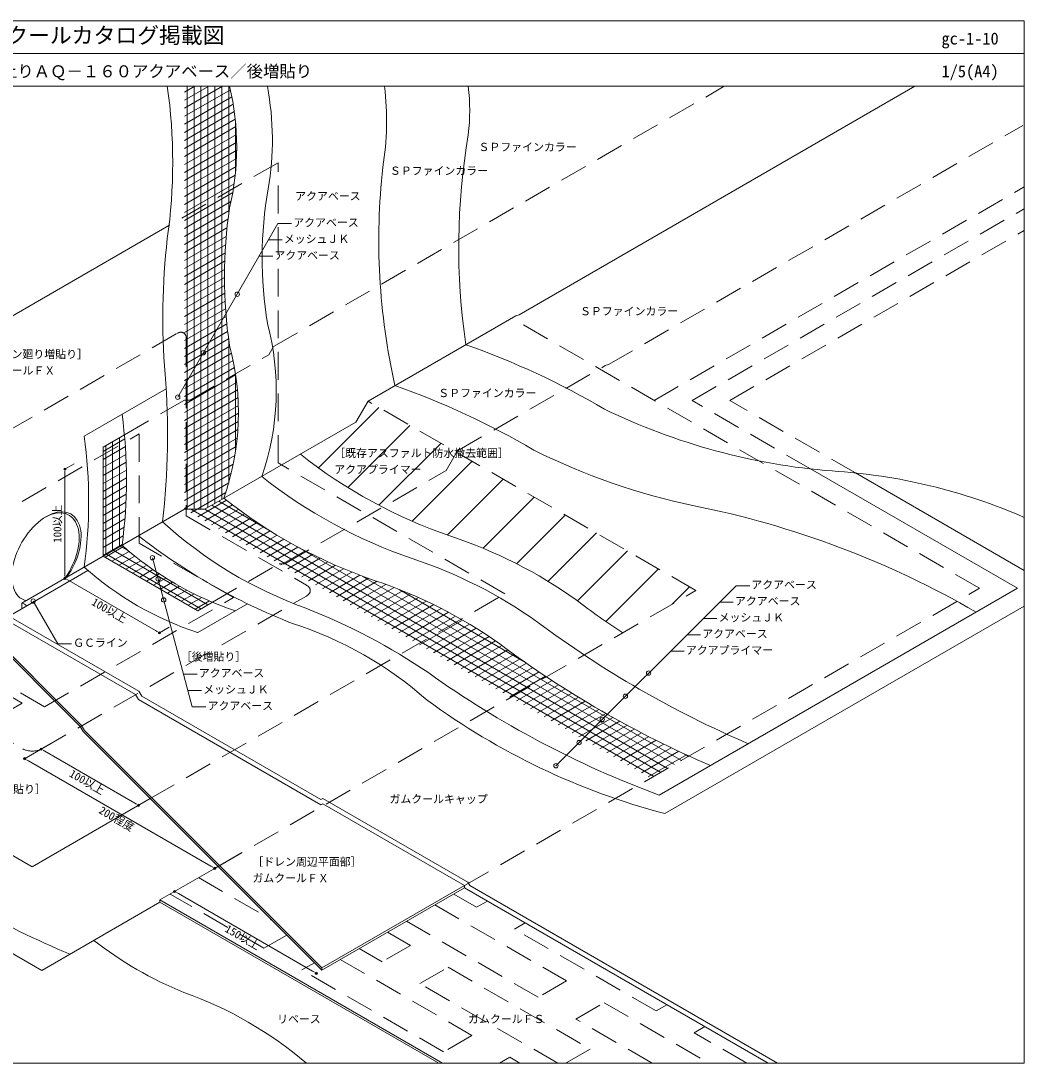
# Model space of a CAD drawing. Units: millimetres, scale not verified. Extents: x -690 to 690, y -477 to 478.
# Drawn here: x -229 to 690, y -477 to 478 of the extents above; entities that cross this region are included whole.
import ezdxf
from ezdxf.enums import TextEntityAlignment as Align

# ---------------------------------------------------------------- set-up
doc = ezdxf.new("R2010")
doc.units = ezdxf.units.MM
doc.header["$LTSCALE"] = 2
doc.linetypes.add('USER1', pattern=[19.05, 12.7, -6.35])
for name, color, linetype, lineweight in [('0-0_0', 7, 'Continuous', 9), ('0-1_WAKU', 7, 'Continuous', 18), ('0-2_KUTAI', 3, 'USER1', 18), ('0-3_BOUSUI', 1, 'Continuous', 18), ('0-4_MOJI', 7, 'Continuous', 18), ('0-5_HATCH', 9, 'Continuous', 18), ('0-6_KANAMONO', 4, 'Continuous', 18), ('0-7_bousui2', 7, 'USER1', 9), ('0-8_sunpo', 7, 'Continuous', 18)]:
    doc.layers.add(name, color=color, linetype=linetype, lineweight=lineweight)
doc.styles.add('ＭＳ ゴシック', font='')
doc.styles.get('ＭＳ ゴシック').set_extended_font_data('MS Gothic')

# ---------------------------------------------------------------- blocks, each defined once
blk = doc.blocks.new('_Dot')
at = {"layer": '0-0_0'}
for p, q in [((-0.5, 0), (-1, 0)), ((0.25, 0), (-0.25, 0))]:
    blk.add_line(p, q, dxfattribs=at)
blk.add_circle((0, 0), 0.25, dxfattribs=at)

msp = doc.modelspace()

# ---------------------------------------------------------------- linework, layer by layer
at = {"layer": '0-0_0', "lineweight": 18}
msp.add_line((-689.979, 447.511), (690.021, 447.511), dxfattribs=at)
at = {"layer": '0-1_WAKU'}
for points in [[(-689.979, -477.489), (690.021, -477.489), (690.021, 477.511), (-689.979, 477.511)], [(690.021, 417.511), (-689.979, 417.511), (-689.979, 477.511), (690.021, 477.511)], [(-689.979, -477.489), (690.021, -477.489), (690.021, 477.511), (-689.979, 477.511)]]:
    msp.add_lwpolyline(points, close=True, dxfattribs=at)
at = {"layer": '0-2_KUTAI'}
for p, q in [((-294.079, -0.989), (-120.874, 99.011)), ((-207.477, -150.989), (-34.272, -50.989)), ((-207.477, -150.989), (-294.079, -100.989))]:
    msp.add_line(p, q, dxfattribs=at)
for points in [[(-294.079, -0.989), (-120.874, 99.011), (-120.874, -0.989)], [(-207.477, -150.989), (-34.272, -50.989), (-120.874, -0.989)]]:
    msp.add_lwpolyline(points, dxfattribs=at)
at = {"layer": '0-3_BOUSUI'}
for p, q in [((-96.004, 140.369), (-171.092, 97.018)), ((690.021, -25.981), (535.375, 63.304)), ((-261.579, -80.225), (-167.659, -26)), ((-228.345, -61.037), (-228.345, -56.037)), ((-67.168, -82.982), (-21.455, -56.59)), ((360.886, -248.845), (690.021, -58.818)), ((-513.184, -217.489), (-210.075, -392.489)), ((-101.822, -327.989), (-48.501, -297.205)), ((46.595, -392.301), (177.275, -316.853)), ((-101.822, -329.989), (-210.075, -392.489)), ((-101.822, -329.989), (153.656, -477.489))]:
    msp.add_line(p, q, dxfattribs=at)
for points in [[(224.196, 207.189), (227.268, 208.189), (589.823, 417.511)], [(-110.631, -235.075), (-218.735, -297.489), (-314.785, -242.035), (-290.883, -152.834), (-273.864, -89.318), (-273.864, 82.682), (-276.462, 87.182), (-276.462, 184.182), (-93.437, 289.851)], [(-228.345, -56.037), (-79.197, 30.073), (-60.454, 30.073), (77.838, 109.916), (88.9, 129.076), (224.196, 207.189)], [(355.693, -231.843), (683.818, -42.4), (494.419, 66.95)], [(-240.149, -67.853), (-240.149, -72.853), (-124.102, -139.853), (-121.504, -144.353), (45.639, -240.853), (47.371, -239.853), (177.275, -314.853), (177.275, -316.853), (455.506, -477.489)], [(-240.149, -67.853), (-120.932, -136.683), (-118.334, -141.183), (45.639, -235.853), (47.371, -234.853), (180.445, -311.683), (182.177, -314.683), (464.166, -477.489)], [(-261.579, -80.225), (-261.579, -82.225), (-174.724, -169.08), (-172.126, -173.58), (46.595, -392.301)], [(-261.579, -80.225), (-173.593, -168.211), (-170.995, -172.711), (46.595, -390.301)], [(46.595, -392.301), (46.595, -390.301), (177.275, -314.853)], [(-101.822, -329.989), (-101.822, -327.989), (157.12, -477.489)]]:
    msp.add_lwpolyline(points, dxfattribs=at)
for centre, radius, start, end in [((-587.752, 347.766), 497.696, 351.94438, 8.05562), ((-268.834, 361.817), 237.498, 346.43762, 13.56238), ((-260.231, 368.716), 261.506, 350.06762, 10.75386), ((-161.017, 386.169), 266.908, 350.78638, 6.74355), ((-4.988, 395.359), 187.084, 353.19996, 6.80004), ((786.671, 269.823), 614.649, 170.31672, 188.32697), ((705.683, 276.531), 606.935, 173.67147, 192.67975), ((370.316, 259.802), 378.379, 170.29146, 189.08419), ((379.503, 243.092), 422.193, 171.41401, 188.58599), ((539.35, 205.742), 638.422, 173.49916, 184.67714), ((-232.199, 138.433), 237.034, 340.69562, 15.06986), ((-266.84, 118.433), 237.034, 340.69562, 15.06986), ((-62.642, -504.624), 726.614, 59.5426, 70.61747), ((-782.989, 98.472), 688.262, 353.31982, 4.60119), ((-127.594, -542.124), 726.614, 59.5426, 70.61747), ((-577.635, 57.018), 445.246, 352.25543, 7.74457), ((559.349, 643.283), 579.979, 244.06307, 265.52296), ((-612.276, 37.018), 445.246, 352.25543, 7.74457), ((315.084, 444.638), 464.38, 231.64056, 251.105), ((512.82, 630.882), 610.633, 243.53866, 258.18709), ((279.698, 424.208), 464.38, 231.64056, 251.105), ((481.637, -454.471), 520.556, 66.40231, 86.42716), ((245.057, 404.208), 464.38, 231.64056, 251.105), ((221.561, -799.061), 848.685, 59.9857, 78.70309), ((165.304, 309.977), 393.803, 227.76477, 250.20326), ((223.984, 449.498), 562.463, 232.10325, 248.70583), ((28.676, -405.848), 433.048, 54.5945, 71.69285), ((59.553, 216.507), 294.267, 228.23508, 251.76492), ((-6.709, -426.278), 433.048, 54.5945, 71.69285), ((24.912, 196.507), 294.267, 228.23508, 251.76492), ((-41.35, -446.278), 433.048, 54.5945, 71.69285), ((-229.317, -62.722), 6.755, 38.27902, 81.72098), ((610.642, 369.721), 536.846, 231.92421, 237.51384), ((-182.379, -603.487), 583.7, 55.93002, 68.45976), ((-87.977, -406.891), 349.342, 48.6127, 72.0438), ((811.967, 687.209), 949.091, 233.25593, 246.74407), ((777.326, 667.209), 949.091, 233.25593, 246.74407), ((663.17, 603.404), 890.045, 234.36509, 249.78998), ((524.467, 373.899), 643.87, 233.66709, 255.28218), ((93.986, 303.607), 735.677, 232.02878, 247.79064), ((52.163, -88.547), 349.966, 232.17729, 247.82271), ((-200.033, -750.364), 358.457, 49.57427, 70.42573)]:
    msp.add_arc(centre, radius, start, end, dxfattribs=at)
for centre, end_param in [((-205.745, -13.289), 6.4406858), ((-207.477, -14.289), 3.8997395)]:
    msp.add_ellipse(centre, major_axis=(-22.474, -38.926), ratio=0.57735, start_param=1.4132958, end_param=end_param, dxfattribs=at)
at = {"layer": '0-4_MOJI'}
for p, q in [((-85.44, 132.704), (6.396, 291.769)), ((18.896, 291.769), (6.396, 291.769)), ((10.236, 276.769), (-2.264, 276.769)), ((1.575, 261.769), (-10.925, 261.769)), ((-108.664, -14.445), (-72.08, -150.981)), ((261.085, -204.998), (426.069, -40.015)), ((438.569, -40.015), (426.069, -40.015)), ((-217.846, -54.094), (-195.264, -93.206)), ((423.569, -55.015), (411.069, -55.015)), ((408.569, -70.015), (396.069, -70.015)), ((393.569, -85.015), (381.069, -85.015)), ((-182.764, -93.206), (-195.264, -93.206)), ((378.569, -100.015), (366.069, -100.015)), ((-67.618, -120.981), (-80.118, -120.981)), ((-63.599, -135.981), (-76.099, -135.981)), ((-59.58, -150.981), (-72.08, -150.981))]:
    msp.add_line(p, q, dxfattribs=at)
for centre in [(-30.965, 227.059), (-61.953, 173.386), (-85.44, 132.704), (-108.664, -14.445), (-103.488, -33.764), (-217.846, -54.094), (-98.312, -53.082), (345.938, -120.145), (324.725, -141.359), (303.512, -162.572), (282.299, -183.785), (261.085, -204.998)]:
    msp.add_circle(centre, 2, dxfattribs=at)
at = {"layer": '0-5_HATCH'}
for p, q in [((-79.197, 412.024), (-69.693, 417.511)), ((-79.197, 404.691), (-56.993, 417.511)), ((-79.197, 397.359), (-44.293, 417.511)), ((-79.197, 390.026), (-37.201, 414.273)), ((-76.829, 30.073), (-76.829, 417.511)), ((-70.479, 30.073), (-70.479, 417.511)), ((-64.129, 30.073), (-64.129, 417.511)), ((-57.779, 31.618), (-57.779, 417.511)), ((-51.429, 35.284), (-51.429, 417.511)), ((-45.079, 38.95), (-45.079, 417.511)), ((-38.729, 300.79), (-38.729, 417.511)), ((-79.197, 382.694), (-35.818, 407.739)), ((-79.197, 375.362), (-34.608, 401.105)), ((-79.197, 368.029), (-33.577, 394.368)), ((-79.197, 360.697), (-32.731, 387.524)), ((-32.379, 339.583), (-32.379, 384.05)), ((-79.197, 353.365), (-32.077, 380.57)), ((-79.197, 346.032), (-31.623, 373.499)), ((-79.197, 338.7), (-31.378, 366.308)), ((-79.197, 331.368), (-31.352, 358.991)), ((-79.197, 324.035), (-31.558, 351.54)), ((-79.197, 316.703), (-32.009, 343.947)), ((-79.197, 309.371), (-32.721, 336.204)), ((-79.197, 302.038), (-33.713, 328.299)), ((-79.197, 294.706), (-35.007, 320.219)), ((-79.197, 287.374), (-36.63, 311.95)), ((-79.197, 280.041), (-38.326, 303.638)), ((-79.197, 272.709), (-39.401, 295.685)), ((-79.197, 265.377), (-40.313, 287.826)), ((-79.197, 258.044), (-41.068, 280.058)), ((-79.197, 250.712), (-41.673, 272.377)), ((-79.197, 243.38), (-42.132, 264.779)), ((-79.197, 236.047), (-42.452, 257.262)), ((-79.197, 228.715), (-42.636, 249.823)), ((-79.197, 221.382), (-42.689, 242.46)), ((-79.197, 214.05), (-42.615, 235.171)), ((-79.197, 206.718), (-42.418, 227.952)), ((-79.197, 199.385), (-42.101, 220.803)), ((-79.197, 192.053), (-41.667, 213.721)), ((-79.197, 184.721), (-41.119, 206.705)), ((-79.197, 177.388), (-40.46, 199.754)), ((-79.197, 170.056), (-39.691, 192.865)), ((-79.197, 162.724), (-38.817, 186.037)), ((-38.729, 54.012), (-38.729, 185.394)), ((-79.197, 155.391), (-37.759, 179.316)), ((-79.197, 148.059), (-36.152, 172.911)), ((-79.197, 140.727), (-34.713, 166.41)), ((-79.197, 133.394), (-33.446, 159.809)), ((-79.197, 126.062), (-32.356, 153.106)), ((-32.379, 83.609), (-32.379, 153.257)), ((-79.197, 118.73), (-31.45, 146.297)), ((-79.197, 111.397), (-30.734, 139.378)), ((-79.197, 104.065), (-30.215, 132.345)), ((-79.197, 96.733), (-29.903, 125.193)), ((-79.197, 89.4), (-29.807, 117.916)), ((43.474, 67.973), (98.839, 123.338)), ((-79.197, 82.068), (-29.939, 110.507)), ((70.371, 49.968), (127.306, 106.903)), ((-138.702, -4.282), (-138.702, 95.718)), ((-79.197, 74.736), (-30.312, 102.959)), ((-153.771, 83.007), (-133.965, 94.442)), ((-153.771, 75.674), (-133.428, 87.419)), ((-151.402, -11.615), (-151.402, 88.385)), ((-145.052, -7.949), (-145.052, 92.051)), ((-79.197, 67.403), (-30.942, 95.264)), ((-79.197, 60.071), (-31.846, 87.409)), ((98.934, 33.63), (155.772, 90.468)), ((-153.771, 68.342), (-133, 80.334)), ((-79.197, 52.738), (-33.045, 79.384)), ((-153.771, 61.01), (-132.683, 73.185)), ((-79.197, 45.406), (-34.565, 71.174)), ((129.263, 19.057), (184.238, 74.033)), ((-153.771, 53.677), (-132.479, 65.97)), ((-153.771, 46.345), (-132.392, 58.688)), ((-79.197, 38.074), (-36.437, 62.761)), ((161.498, 6.392), (212.704, 57.598)), ((-153.771, 39.013), (-132.426, 51.337)), ((-79.197, 30.741), (-38.697, 54.124)), ((-153.771, 31.68), (-132.582, 43.914)), ((-67.655, 30.073), (-41.391, 45.236)), ((-67.076, 23.075), (-40.805, 38.242)), ((194.289, -5.719), (241.171, 41.163)), ((-153.771, 24.348), (-132.866, 36.417)), ((-153.771, 17.016), (-133.281, 28.845)), ((-73.426, 26.741), (-67.655, 30.073)), ((350.701, -214.725), (-73.302, 30.073)), ((-60.726, 19.409), (-35.36, 34.054)), ((357.051, -211.059), (-60.602, 30.073)), ((-54.376, 15.742), (-29.819, 29.92)), ((363.401, -207.393), (-54.178, 33.696)), ((0.078, 9.704), (-47.828, 37.363)), ((-153.771, 9.683), (-133.833, 21.195)), ((-48.026, 12.076), (-24.18, 25.844)), ((-41.676, 8.41), (-18.441, 21.825)), ((225.034, -19.876), (269.637, 24.728)), ((-153.771, 2.351), (-134.525, 13.463)), ((-35.326, 4.744), (-12.6, 17.865)), ((-28.976, 1.078), (-6.655, 13.965)), ((-22.626, -2.588), (-0.602, 10.127)), ((-153.771, -4.981), (-135.363, 5.647)), ((-16.276, -6.255), (5.56, 6.352)), ((-9.926, -9.921), (11.834, 2.642)), ((253.859, -35.951), (298.103, 8.293)), ((-153.771, -12.314), (-136.353, -2.257)), ((-152.052, -13.974), (-135.096, -4.185)), ((-145.702, -17.641), (-130.001, -8.575)), ((-57.871, -57.614), (-144.473, -7.614)), ((-129.766, -8.773), (-138.123, -3.948)), ((-3.576, -13.587), (18.223, -1.001)), ((2.774, -17.253), (24.731, -4.576)), ((9.124, -20.919), (31.361, -8.081)), ((369.751, -203.727), (25.896, -5.202)), ((280.837, -53.875), (326.569, -8.142)), ((-64.221, -61.28), (-150.823, -11.28)), ((-139.352, -21.307), (-124.764, -12.884)), ((-133.002, -24.973), (-119.38, -17.108)), ((15.474, -24.585), (38.116, -11.513)), ((21.824, -28.252), (45.002, -14.87)), ((28.174, -31.918), (52.022, -18.149)), ((-126.652, -28.639), (-113.845, -21.245)), ((-120.302, -32.305), (-108.155, -25.292)), ((34.524, -35.584), (59.181, -21.348)), ((40.874, -39.25), (66.484, -24.464)), ((47.224, -42.916), (73.937, -27.493)), ((306.768, -72.845), (355.036, -24.577)), ((-113.952, -35.971), (-102.305, -29.247)), ((-107.602, -39.638), (-96.288, -33.106)), ((-101.252, -43.304), (-90.099, -36.865)), ((53.574, -46.582), (81.546, -30.433)), ((59.924, -50.249), (89.318, -33.278)), ((66.274, -53.915), (97.274, -36.017)), ((376.101, -200.061), (83.67, -31.226)), ((-94.902, -46.97), (-83.731, -40.52)), ((-88.552, -50.636), (-77.174, -44.067)), ((-82.202, -54.302), (-70.421, -47.5)), ((72.624, -57.581), (105.192, -38.778)), ((78.974, -61.247), (112.928, -41.643)), ((85.324, -64.913), (120.492, -44.609)), ((91.674, -68.58), (127.891, -47.67)), ((231.657, -109.333), (117.452, -43.397)), ((367.472, -57.043), (383.502, -41.012)), ((-75.852, -57.969), (-63.461, -50.814)), ((-69.502, -61.635), (-56.282, -54.002)), ((98.024, -72.246), (135.131, -50.822)), ((104.374, -75.912), (142.219, -54.062)), ((110.724, -79.578), (149.161, -57.387)), ((117.074, -83.244), (155.961, -60.792)), ((123.424, -86.91), (162.626, -64.277)), ((129.774, -90.577), (169.159, -67.838)), ((136.124, -94.243), (175.564, -71.472)), ((142.474, -97.909), (181.845, -75.178)), ((148.824, -101.575), (188.005, -78.954)), ((155.174, -105.241), (194.048, -82.797)), ((161.524, -108.907), (199.977, -86.706)), ((167.874, -112.574), (205.795, -90.68)), ((174.224, -116.24), (211.46, -94.742)), ((180.574, -119.906), (217.039, -98.853)), ((186.924, -123.572), (222.665, -102.937)), ((193.274, -127.238), (228.341, -106.993)), ((199.624, -130.904), (234.065, -111.02)), ((205.974, -134.571), (239.839, -115.019)), ((212.324, -138.237), (245.662, -118.989)), ((218.674, -141.903), (251.537, -122.93)), ((225.024, -145.569), (257.462, -126.841)), ((231.374, -149.235), (263.44, -130.722)), ((237.724, -152.902), (269.469, -134.573)), ((244.074, -156.568), (275.552, -138.394)), ((250.424, -160.234), (281.688, -142.183)), ((256.774, -163.9), (287.878, -145.942)), ((263.124, -167.566), (294.124, -149.668)), ((269.474, -171.232), (300.425, -153.363)), ((275.824, -174.899), (306.782, -157.025)), ((282.174, -178.565), (313.196, -160.654)), ((288.524, -182.231), (319.669, -164.249)), ((294.874, -185.897), (326.2, -167.811)), ((301.224, -189.563), (332.791, -171.338)), ((307.574, -193.229), (339.442, -174.83)), ((313.924, -196.896), (346.154, -178.287)), ((320.274, -200.562), (352.929, -181.708)), ((326.624, -204.228), (359.767, -185.092)), ((332.974, -207.894), (366.67, -188.44)), ((339.324, -211.56), (373.638, -191.749)), ((345.674, -215.227), (380.672, -195.02)), ((382.451, -196.394), (377.655, -193.625))]:
    msp.add_line(p, q, dxfattribs=at)
msp.add_lwpolyline([(-134.303, 98.257), (-153.771, 87.018), (-153.771, -12.982), (-67.168, -62.982), (-53.587, -55.141)], dxfattribs=at)
at = {"layer": '0-6_KANAMONO', "linetype": 'USER1'}
for p, q in [((-273.864, 82.682), (-86.233, 191.011)), ((-77.573, 186.011), (-77.573, 24.011)), ((-77.573, 24.011), (32.412, -39.489)), ((-210.075, -189.489), (32.412, -49.489)), ((-290.883, -152.834), (-227.395, -189.489))]:
    msp.add_line(p, q, dxfattribs=at)
for centre, major_axis, start_param, end_param in [((-86.233, 181.011), (-6.124, -10.607), 2.3561945, 3.9269908), ((23.752, -44.489), (12.247, 0), 5.4977871, 7.0685835), ((-218.735, -184.489), (12.247, 0), 3.9269908, 5.4977871)]:
    msp.add_ellipse(centre, major_axis=major_axis, ratio=0.57735, start_param=start_param, end_param=end_param, dxfattribs=at)
at = {"layer": '0-7_bousui2'}
for p, q in [((351.11, 129.689), (690.021, 325.36)), ((385.751, 129.689), (690.021, 305.36)), ((420.392, 129.689), (690.021, 285.36)), ((649.177, -42.4), (220.536, 205.076)), ((494.419, 66.95), (385.751, 129.689)), ((535.375, 63.304), (420.392, 129.689)), ((177.275, -314.853), (649.177, -42.4)), ((-66.37, -307.521), (0.316, -346.022))]:
    msp.add_line(p, q, dxfattribs=at)
for points in [[(-134.303, 98.257), (-79.197, 130.073), (-74.001, 130.073), (-1.991, 171.648), (2.298, 179.076), (415.278, 417.511)], [(-53.587, -55.141), (7.405, -19.927), (12.601, -19.927), (160.631, 65.538), (171.023, 83.538), (306.23, 161.599), (309.302, 162.599), (688.722, 381.658)], [(-110.631, -235.075), (214.278, -47.489), (6.432, 72.511), (6.432, 347.511), (-93.437, 289.851)], [(-48.501, -297.205), (389.369, -44.4), (88.9, 129.076)], [(14.397, -360.103), (-6.43, -372.127), (-92.35, -322.521)], [(198.244, -328.959), (188.426, -334.627), (167.457, -322.521)], [(150.137, -332.521), (270.698, -402.127), (244.717, -417.127), (124.156, -347.521)], [(362.788, -423.959), (352.97, -429.627), (223.067, -354.627), (232.885, -348.959)], [(106.835, -357.521), (127.804, -369.627), (101.823, -384.627), (80.855, -372.521)], [(63.534, -382.521), (184.095, -452.127), (158.115, -467.127), (28.211, -392.127), (39.756, -385.462)], [(262.665, -477.489), (136.464, -404.627), (162.445, -389.627), (292.349, -464.627), (270.071, -477.489)], [(349.267, -477.489), (279.358, -437.127), (305.339, -422.127), (401.229, -477.489)], [(435.87, -477.489), (387.611, -449.627), (397.429, -443.959)], [(209.449, -477.489), (218.736, -472.127), (228.024, -477.489)]]:
    msp.add_lwpolyline(points, dxfattribs=at)
msp.add_lwpolyline([(-253.904, -162.56), (-297.206, -137.56), (-271.225, -122.56), (-227.924, -147.56)], close=True, dxfattribs=at)
at = {"layer": '0-8_sunpo'}
for p, q in [((-180.425, 71.629), (-188.805, 66.791)), ((-188.805, -29.209), (-188.805, 62.791)), ((-179.83, -28.027), (-188.805, -33.209)), ((-180.425, -28.371), (-188.805, -33.209)), ((-185.34, -35.209), (-105.666, -81.209)), ((-93.228, -78.027), (-102.202, -83.209)), ((-201.551, -184.568), (-225.704, -198.513)), ((-201.551, -184.568), (-210.525, -189.749)), ((-222.24, -200.513), (-55.097, -297.013)), ((-207.061, -191.749), (-124.789, -239.249)), ((-112.35, -236.068), (-121.325, -241.249)), ((-27.48, -285.068), (-51.633, -299.013)), ((-84.845, -322.188), (38.131, -393.188))]:
    msp.add_line(p, q, dxfattribs=at)

# ---------------------------------------------------------------- block references
at = {"layer": '0-8_sunpo', "xscale": 4, "yscale": 4}
for p, rotation in [((-188.805, 66.791), 90), ((-188.805, -33.209), 150), ((-188.805, -33.209), 270), ((-102.202, -83.209), 330), ((-210.525, -189.749), 150), ((-225.704, -198.513), 150), ((-121.325, -241.249), 330), ((-51.633, -299.013), 330), ((-88.309, -320.188), 150), ((41.595, -395.188), 330)]:
    msp.add_blockref('_Dot', p, dxfattribs=dict(at, rotation=rotation))

# ---------------------------------------------------------------- texts
at = {"layer": '0-1_WAKU', "style": 'ＭＳ ゴシック'}
for s, height, p in [('改質アスファルトシート防水常温粘着工法／ガムクールカタログ掲載図', 14.66, (-682.479, 452.511)), ('gc-1-10', 11, (614.298, 452.511)), ('改修ドレン横／リードレン／塗膜防水併用工法ＧＳＳ－２Ｓ／立上りＡＱ－１６０アクアベース／後増貼り', 11, (-682.479, 422.511)), ('1/5(A4)', 11, (614.298, 422.511))]:
    msp.add_text(s, height=height, dxfattribs=at).set_placement(p, align=Align.BOTTOM_LEFT)
at = {"layer": '0-4_MOJI', "style": 'ＭＳ ゴシック'}
for s, p in [('ＳＰファインカラー', (190.089, 356.006)), ('ＳＰファインカラー', (108.914, 334.256)), ('アクアベース', (22.123, 311)), ('アクアベース', (20.396, 286.769)), ('メッシュＪＫ', (11.736, 271.769)), ('アクアベース', (3.075, 256.769)), ('ＳＰファインカラー', (283.106, 205.574)), ('［ドレン廻り増貼り］', (-267.67, 166.206)), ('ガムクールＦＸ', (-267.67, 151.206)), ('ＳＰファインカラー', (153.202, 130.574)), ('［既存アスファルト防水撤去範囲］', (57.94, 75.574)), ('アクアプライマー', (57.94, 60.574)), ('アクアベース', (440.069, -45.015)), ('アクアベース', (425.069, -60.015)), ('メッシュＪＫ', (410.069, -75.015)), ('アクアベース', (395.069, -90.015)), ('ＧＣライン', (-181.264, -98.206)), ('アクアプライマー', (380.069, -105.015)), ('［後増貼り］', (-82.637, -110.981)), ('アクアベース', (-66.118, -125.981)), ('メッシュＪＫ', (-62.099, -140.981)), ('アクアベース', (-58.08, -155.981)), ('［ドレン廻り増貼り］', (-306.216, -232.324)), ('ガムクールキャップ', (108.54, -241.375)), ('［ドレン周辺平面部］', (-17.033, -298.875)), ('ガムクールＦＸ', (-17.033, -313.875)), ('リベース', (5.587, -442.968)), ('ガムクールＦＳ', (180.587, -442.968))]:
    msp.add_text(s, height=7.331, dxfattribs=at).set_placement(p, align=Align.BOTTOM_LEFT)
at = {"layer": '0-8_sunpo', "style": 'ＭＳ ゴシック'}
for s, rotation, p in [('100以上', 90, (-189.812, -0.709)), ('100以上', 330, (-166.163, -58.992)), ('100以上', 330, (-186.584, -216.282)), ('200程度', 330, (-159.506, -249.854)), ('150以上', 330, (-44.016, -358.471))]:
    msp.add_text(s, height=7.331, rotation=rotation, dxfattribs=at).set_placement(p, align=Align.BOTTOM_LEFT)

doc.saveas('drawing.dxf')
